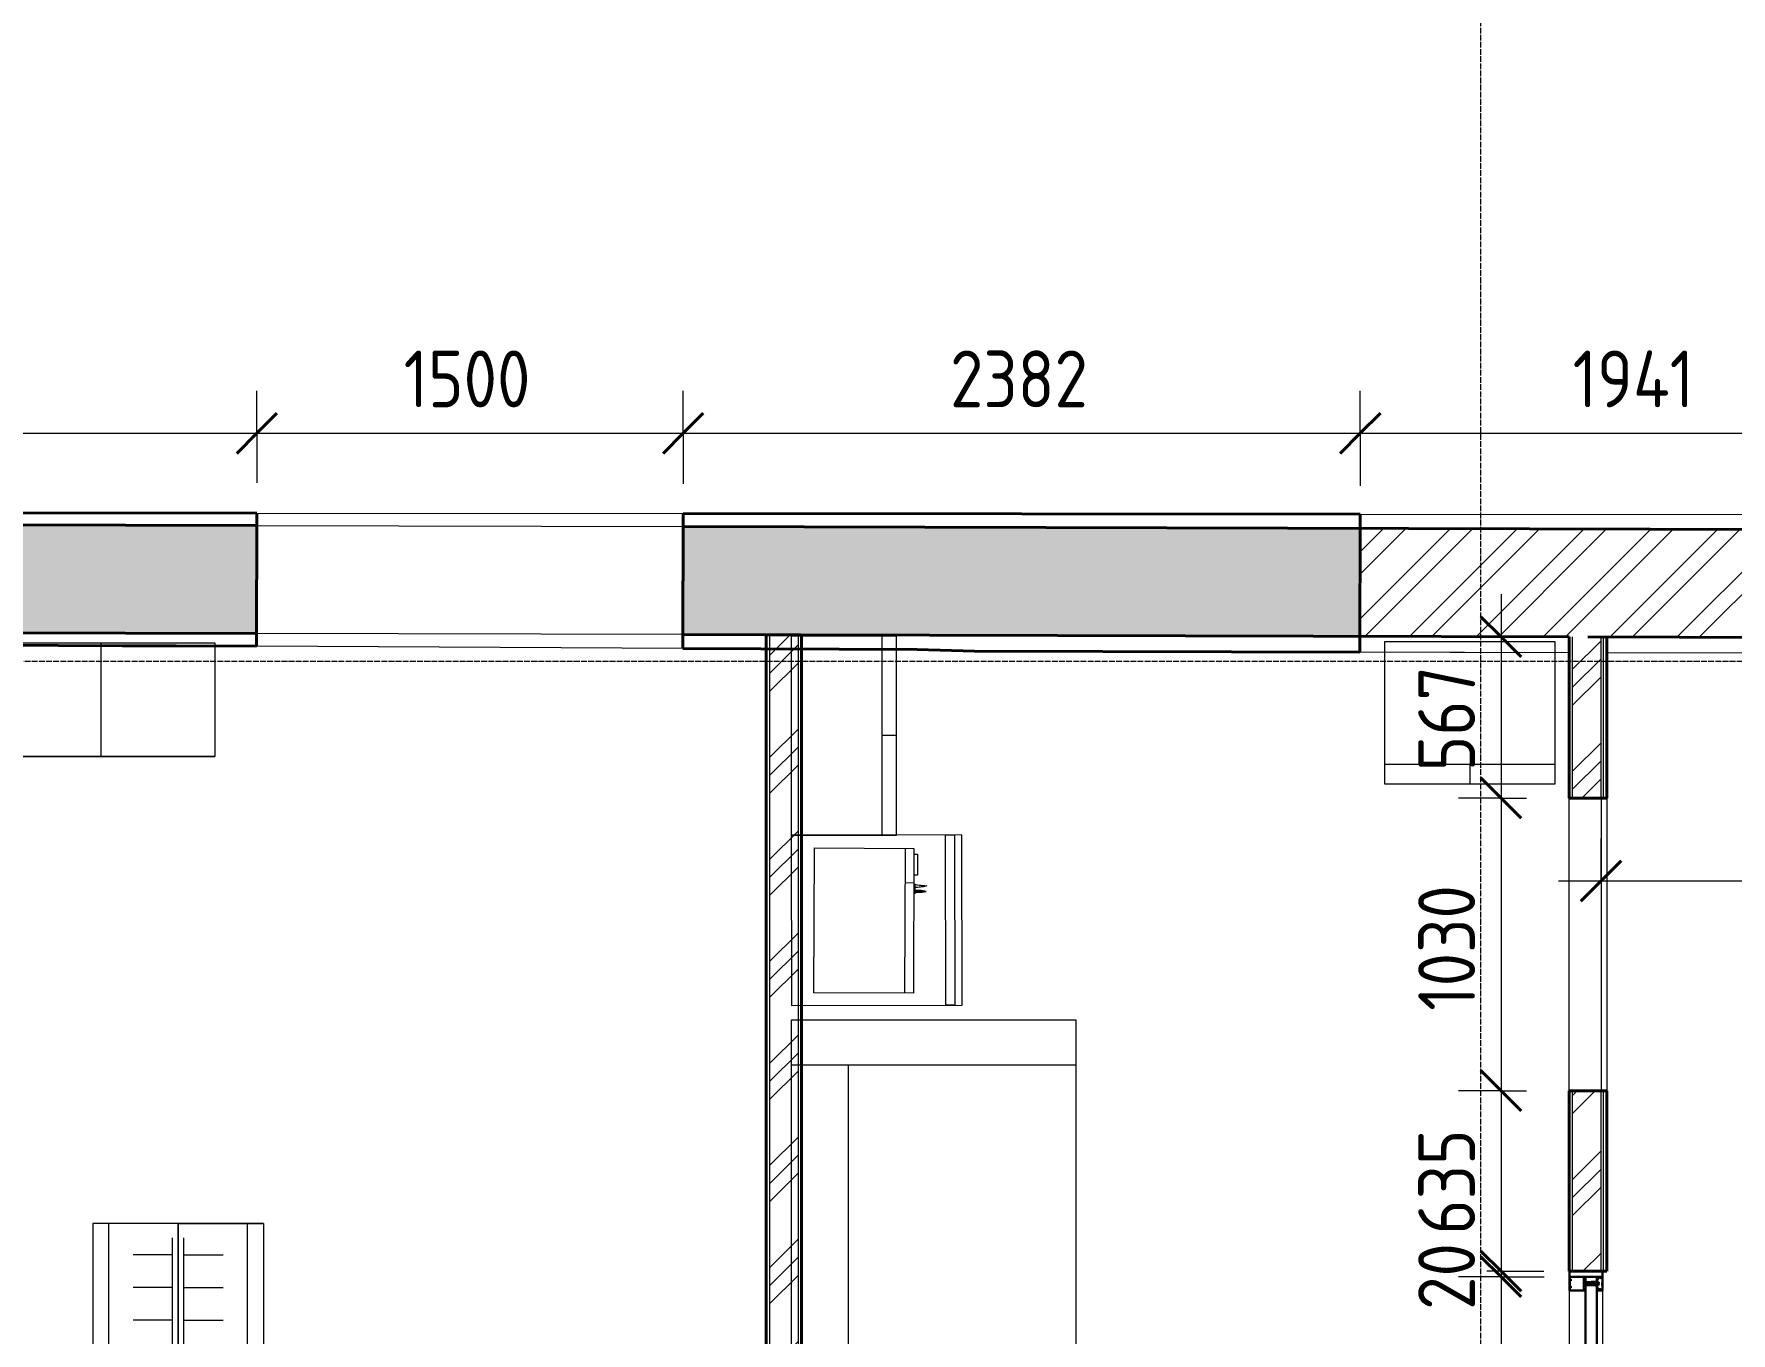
# Model space of a CAD drawing. Header units: millimetres. Extents: x -11886 to 68941, y -8130 to 45506.
# Drawn here: x 13519 to 19490, y 6242 to 10815 of the extents above; entities that cross this region are included whole.
import ezdxf

# ---------------------------------------------------------------- set-up
doc = ezdxf.new("R2010")
doc.units = ezdxf.units.MM
doc.linetypes.add('ADSK_Линия сетки', pattern=[25, 20, -2.5, 0, -2.5])
for name, color, linetype, lineweight in [('Витраж', 7, 'Continuous', 18), ('Оси', 7, 'Continuous', 9), ('Панели витража', 7, 'Continuous', 18), ('Перекрытие', 7, 'Continuous', 18), ('Размеры', 7, 'Continuous', 9), ('Размеры-100', 7, 'Continuous', 9), ('Стены', 7, 'Continuous', 18), ('Стены внутренние', 7, 'Continuous', 18), ('Стены штриховка', 7, 'Continuous', 18), ('Узлы', 7, 'Continuous', 18)]:
    doc.layers.add(name, color=color, linetype=linetype, lineweight=lineweight)
for name, color, linetype, lineweight, true_color in [('Стены разрез', 7, 'Continuous', 40, 0xbb5389), ('ТХ', 5, 'Continuous', 9, 0x0000ff), ('ТХ 1 этаж_dwg', 7, 'Continuous', 9, 0x767676)]:
    doc.layers.add(name, color=color, linetype=linetype, lineweight=lineweight, true_color=true_color)
doc.styles.add('GOST Common_1', font='GOST_Common.ttf', dxfattribs={"width": 0.9, "height": 200})
doc.dimstyles.new('ADSK_Основной_2_мм_Округление_до_1_мм_2', dxfattribs={"dimscale": 304.8, "dimtxt": 201.142999, "dimasz": 0.463911, "dimexe": 0.492126, "dimexo": 0.492126, "dimgap": 0.098425, "dimtad": 1, "dimdec": 0, "dimdsep": 46, "dimtxsty": 'GOST Common_1', "dimblk1": 'OBLIQUE', "dimblk2": 'OBLIQUE', "dimsah": 1, "dimcen": 0.09, "dimdle": 0.492126, "dimazin": 2, "dimtfac": 1, "dimtdec": 4, "dimtix": 1, "dimtmove": 0, "dimatfit": 3, "dimfxl": 1, "dimtvp": 1, "dimtolj": 1, "dimtzin": 0, "dimlwd": 20, "dimlwe": 20, "dimarcsym": 2})
pattern_1 = [(45, (0, 0), (-179.605, 179.605), []), (45, (63.5, 0), (0, 359.2102), []), (45, (-63.5, 0), (0, 359.2102), [])]
pattern_2 = [(45, (0, 0), (-117.8655, 117.8655), []), (45, (78.58, 0), (-117.8655, 117.8655), [])]

# ---------------------------------------------------------------- blocks, each defined once
blk = doc.blocks.new('Существующие стены 1 эт - Существующие стены 1 эт-653793-01 План 1-го этажа кладочный')
at = {"layer": 'Стены', "color": 243, "true_color": 0xbb5389}
for p, q in [((14303.5, 9128.4), (14303.4, 9085)), ((14303.5, 9128.4), (15803.5, 9127.1)), ((15803.3, 9081), (15803.5, 9127.1)), ((18185.8, 9125), (18185.6, 9074.7)), ((18185.8, 9125), (20126.6, 9123.3)), ((14302.3, 8705), (14302.2, 8660.1)), ((15802.2, 8652.1), (14302.2, 8660.1)), ((15802.2, 8652.1), (15802.3, 8701)), ((18184.6, 8694.7), (18184.4, 8639.1)), ((16627.1, 8647.8), (16219.5, 8649.9)), ((16828.5, 8642.9), (16627.1, 8647.8)), ((18920.8, 8637), (16828.5, 8642.9)), ((18920.8, 8637), (18184.4, 8639.1)), ((20126.2, 8633.6), (19052.8, 8636.6))]:
    blk.add_line(p, q, dxfattribs=at)
at = {"layer": 'Стены разрез'}
for p, q in [((10475.2, 9131.7), (14303.5, 9128.4)), ((14302.2, 8660.1), (14303.5, 9128.4)), ((15802.2, 8652.1), (15803.5, 9127.1)), ((18185.8, 9125), (15803.5, 9127.1)), ((18184.4, 8639.1), (18185.8, 9125)), ((10474.8, 8677.6), (13831, 8660.7)), ((13831, 8660.7), (14019.8, 8661.6)), ((14019.8, 8661.6), (14302.2, 8660.1)), ((15802.2, 8652.1), (16627.1, 8647.8)), ((16627.1, 8647.8), (16828.5, 8642.9)), ((16828.5, 8642.9), (18184.4, 8639.1))]:
    blk.add_line(p, q, dxfattribs=at)
blk = doc.blocks.new('Системная панель - ADSK_Cтеклопакет_40мм-1856712-01 План 1-го этажа кладочный')
at = {"layer": 'Панели витража', "lineweight": 30}
for p, q in [((11.90625, 20), (-11.90625, 20)), ((-11.90625, 20), (-11.90625, -20)), ((11.90625, -20), (11.90625, 20)), ((-11.90625, -20), (11.90625, -20))]:
    blk.add_line(p, q, dxfattribs=at)
blk = doc.blocks.new('Прямоугольный импост - Зазор 20х116мм-1856242-01 План 1-го этажа кладочный')
at = {"layer": 'Витраж', "lineweight": 30}
for p, q in [((0, 76), (-20, 76)), ((-20, 76), (-20, -40)), ((0, -40), (0, 76)), ((-20, -40), (0, -40))]:
    blk.add_line(p, q, dxfattribs=at)
blk = doc.blocks.new('Системная панель - ADSK_Cтеклопакет_40мм-1856714-01 План 1-го этажа кладочный')
at = {"layer": 'Панели витража', "lineweight": 30}
for p, q in [((427.8125, 20), (-427.8125, 20)), ((-427.8125, 20), (-427.8125, -20)), ((427.8125, -20), (427.8125, 20)), ((-427.8125, -20), (427.8125, -20))]:
    blk.add_line(p, q, dxfattribs=at)
blk = doc.blocks.new('Прямоугольный импост - 48х116мм простой-1856204-01 План 1-го этажа кладочный')
at = {"layer": 'Витраж'}
for p, q in [((18921.7, 3528.3), (18921.7, 4336.3)), ((19037.7, 4336.3), (19037.7, 3528.3))]:
    blk.add_line(p, q, dxfattribs=at)
blk = doc.blocks.new('Прямоугольный импост - 48х116-1503859-01 План 1-го этажа кладочный')
at = {"layer": 'Узлы'}
for p, q in [((-24, 76.5), (-24, 20.5)), ((24, 76.5), (-24, 76.5)), ((-21.5, 23), (-21.5, 74)), ((-21.5, 74), (-16.6, 74)), ((-15.1, 72.4), (-15.1, 70.9)), ((-15.1, 70.9), (-9.2, 70.9)), ((-9.2, 70.9), (-9.2, 72.4)), ((-7.6, 74), (7.6, 74)), ((9.2, 72.4), (9.2, 70.9)), ((9.2, 70.9), (15.1, 70.9)), ((15.1, 70.9), (15.1, 72.4)), ((16.6, 74), (21.5, 74)), ((21.5, 74), (21.5, 23)), ((24, 20.5), (24, 76.5)), ((-24, 20.5), (-18.1, 20.5)), ((-21, 23), (-21.5, 23)), ((-21, 26.1), (-21, 23)), ((-4.1, 26.8), (-20.2, 26.8)), ((-17.2, 24.3), (-15.8, 24.3)), ((-15, 20.5), (-11.8, 20.5)), ((-11, 21.3), (-11, 23.5)), ((-10.5, 24.3), (-10.5, 22.4)), ((-10.2, 24.3), (-5.9, 24.3)), ((-9.7, 21.7), (-8, 21.7)), ((-8, 21.7), (-8, 2.5)), ((-8, -14.1), (-8, 0)), ((-7.7, 2.2), (-6.7, 2.2)), ((-6.7, 0.3), (-7.7, 0.3)), ((-6.4, 2), (-6.4, 0.6)), ((-5.4, 5.1), (-5.4, 22.8)), ((-3.5, 5.1), (-5.4, 5.1)), ((-5.1, 23.5), (-5.1, 21.3)), ((-4.3, 20.5), (-0.8, 20.5)), ((-2.6, 23.8), (-2.6, 25.3)), ((2.6, 23.8), (-2.6, 23.8)), ((-2.5, -1.3), (-1.1, 4.3)), ((-0.8, 20.5), (0, 21.3)), ((0, 21.3), (0.8, 20.5)), ((0.8, 20.5), (4.3, 20.5)), ((1.1, 4.3), (2.5, -1.3)), ((2.6, 25.3), (2.6, 23.8)), ((5.4, 5.1), (3.5, 5.1)), ((20.2, 26.8), (4.1, 26.8)), ((5.1, 21.3), (5.1, 23.5)), ((5.4, 22.8), (5.4, 5.1)), ((5.9, 24.3), (10.2, 24.3)), ((6.4, 0.6), (6.4, 2)), ((6.7, 2.2), (7.7, 2.2)), ((7.7, 0.3), (6.7, 0.3)), ((8, 2.5), (8, 21.7)), ((8, 21.7), (9.7, 21.7)), ((8, -14.1), (8, 0)), ((10.5, 22.4), (10.5, 24.3)), ((11, 23.5), (11, 21.3)), ((11.8, 20.5), (15, 20.5)), ((15.8, 24.3), (17.2, 24.3)), ((18.1, 20.5), (24, 20.5)), ((21, 23), (21, 26.1)), ((21.5, 23), (21, 23)), ((-24, -20), (-24, -24.7)), ((-24, -27.3), (-24, -39.5)), ((-24, -39.5), (24, -39.5)), ((-21.4, -19.5), (-23.5, -19.5)), ((-23.2, -25.5), (-22.2, -25.5)), ((-22.7, -38.2), (-22.7, -27.8)), ((-22.7, -27.8), (-22, -27.8)), ((-7.4, -38.2), (-22.7, -38.2)), ((-22, -25.7), (-22.5, -25.7)), ((-21.8, -28), (-19.1, -32.6)), ((-18.3, -23.3), (-20.5, -23.3)), ((-18.9, -28.9), (-18.9, -25.5)), ((-18.9, -25.5), (-16, -25.5)), ((-17.4, -31.6), (-18.9, -28.9)), ((-5.7, -19.5), (-17.4, -19.5)), ((-14.5, -24), (-14.5, -22)), ((-14.5, -22), (-8.3, -22)), ((-8.3, -22), (-7.6, -22.7)), ((-6.9, -14.1), (-8, -14.1)), ((-0.4, -22.7), (-7.6, -22.7)), ((0, -38), (-7.4, -38.2)), ((-6.9, -14.1), (-6.6, -14.5)), ((-6.6, -14.5), (-6.2, -14.1)), ((-6.2, -14.1), (-4.3, -14.1)), ((-5.3, -19.1), (-5.7, -19.5)), ((-5, -19.5), (-5.3, -19.1)), ((5, -19.5), (-5, -19.5)), ((-2.4, -0.9), (-4.9, -3.8)), ((-4.9, -3.8), (-4.9, -14.1)), ((-4.9, -3.8), (4.9, -3.8)), ((-4.3, -14.1), (-3.9, -14.5)), ((-3.9, -14.5), (-3.6, -14.1)), ((-3.6, -14.1), (-2.5, -14.1)), ((-2.5, -14.1), (-2.5, -1.1)), ((2.4, -0.9), (-2.4, -0.9)), ((-0.4, -22.7), (0, -22.3)), ((0, -22.3), (0.4, -22.7)), ((15.9, -38.2), (0, -38)), ((7.6, -22.7), (0.4, -22.7)), ((4.9, -3.8), (2.4, -0.9)), ((2.5, -1.3), (2.5, -14.1)), ((2.5, -14.1), (3.6, -14.1)), ((3.6, -14.1), (3.9, -14.5)), ((3.9, -14.5), (4.3, -14.1)), ((4.3, -14.1), (6.2, -14.1)), ((4.9, -3.8), (4.9, -14.1)), ((5.3, -19.1), (5, -19.5)), ((5.7, -19.5), (5.3, -19.1)), ((17.4, -19.5), (5.7, -19.5)), ((6.2, -14.1), (6.6, -14.5)), ((6.6, -14.5), (6.9, -14.1)), ((8, -14.1), (6.9, -14.1)), ((7.6, -22.7), (8.3, -22)), ((8.3, -22), (14.5, -22)), ((14.5, -22), (14.5, -24)), ((22.7, -38.2), (15.9, -38.2)), ((16, -25.5), (18.9, -25.5)), ((17, -22), (17, -21.8)), ((18.9, -28.9), (17.4, -31.6)), ((20.5, -23.3), (18.3, -23.3)), ((18.9, -25.5), (18.9, -28.9)), ((19.1, -32.6), (21.8, -28)), ((23.5, -19.5), (21.4, -19.5)), ((21.8, -21.8), (21.8, -22)), ((22.5, -25.7), (22, -25.7)), ((22, -27.8), (22.7, -27.8)), ((22.2, -25.5), (23.2, -25.5)), ((22.7, -27.8), (22.7, -38.2)), ((24, -24.7), (24, -20)), ((24, -39.5), (24, -27.3))]:
    blk.add_line(p, q, dxfattribs=at)
at = {"layer": 'Узлы', "lineweight": 9}
for p, q in [((0, 28.9), (-2.4, 26.5)), ((-2.4, 26.5), (-2.4, -0.9)), ((2.4, 26.5), (0, 28.9)), ((2.4, -0.9), (2.4, 26.5)), ((-8, -19.5), (-8, -14.1)), ((-6.3, -23.7), (-6.3, -22.7)), ((6.4, -23.7), (-6.3, -23.7)), ((-5.2, -27.2), (-5.2, -23.7)), ((-5.1, -27.3), (5.1, -27.3)), ((3.9, -28.1), (-3.9, -28.1)), ((-2.6, -27.2), (-2.6, -23.7)), ((-2.5, -14.1), (-2.5, -19.5)), ((2.5, -14.1), (2.5, -19.5)), ((2.6, -27.2), (2.6, -23.7)), ((5.2, -27.2), (5.2, -23.7)), ((6.4, -22.7), (6.4, -23.7)), ((8, -14.1), (8, -19.5))]:
    blk.add_line(p, q, dxfattribs=at)
at = {"layer": 'Узлы'}
for centre, radius, start, end in [((-16.6, 72.4), 1.52, 0, 90), ((-7.6, 72.4), 1.52, 90, 180), ((7.6, 72.4), 1.52, 0, 90), ((16.6, 72.4), 1.52, 90, 180), ((-20.2, 26.1), 0.762, 90, 180), ((-17.2, 23), 1.27, 90, 180), ((-16.2, 22.8), 2.29, 180, 225.18969), ((-18.1, 20.9), 0.381, 270, 45.18969), ((-15.8, 23), 1.27, 0, 90), ((-15, 20.9), 0.381, 134.81031, 270), ((-16.9, 22.8), 2.29, 314.81031, 0), ((-11.8, 21.3), 0.762, 270, 0), ((-10.2, 23.5), 0.762, 90, 180), ((-9.7, 22.4), 0.762, 180, 270), ((-7.7, 2.5), 0.254, 180, 270), ((-7.7, 0), 0.254, 90, 180), ((-6.9, 22.8), 1.52, 360, 90), ((-6.7, 2), 0.254, 360, 90), ((-6.7, 0.6), 0.254, 270, 360), ((-5.9, 23.5), 0.762, 0, 90), ((-4.3, 21.3), 0.762, 180, 270), ((-4.1, 25.3), 1.52, 360, 90), ((0, 4), 3.63, 17.50636, 162.49364), ((0, 4), 1.09, 15, 165), ((4.1, 25.3), 1.52, 90, 180), ((4.3, 21.3), 0.762, 270, 0), ((5.9, 23.5), 0.762, 90, 180), ((6.9, 22.8), 1.52, 90, 180), ((6.7, 2), 0.254, 90, 180), ((6.7, 0.6), 0.254, 180, 270), ((7.7, 2.5), 0.254, 270, 0), ((7.7, 0), 0.254, 0, 90), ((9.7, 22.4), 0.762, 270, 0), ((10.2, 23.5), 0.762, 0, 90), ((11.8, 21.3), 0.762, 180, 270), ((15.8, 23), 1.27, 90, 180), ((16.9, 22.8), 2.29, 180, 225.18969), ((15, 20.9), 0.381, 270, 45.18969), ((17.2, 23), 1.27, 0, 90), ((18.1, 20.9), 0.381, 134.81031, 270), ((16.2, 22.8), 2.29, 314.81031, 0), ((20.2, 26.1), 0.762, 0, 90), ((-23.5, -20), 0.508, 90, 180), ((-23.2, -24.7), 0.762, 180, 270), ((-22.5, -27.3), 1.52, 90, 180), ((-22.2, -26.8), 1.27, 288.66292, 90), ((-22, -26.8), 1.02, 270, 90), ((-19.5, -21.8), 2.29, 134.81031, 180), ((-20.5, -22), 1.27, 180, 270), ((-21.4, -19.9), 0.381, 314.81031, 90), ((-18.3, -32.1), 1.02, 210, 30), ((-18.3, -22), 1.27, 270, 0), ((-17.4, -19.9), 0.381, 90, 225.18969), ((-19.3, -21.8), 2.29, 0, 45.18969), ((-16, -24), 1.52, 270, 0), ((16, -24), 1.52, 180, 270), ((19.3, -21.8), 2.29, 134.81031, 180), ((18.3, -22), 1.27, 180, 270), ((18.3, -32.1), 1.02, 150, 330), ((17.4, -19.9), 0.381, 314.81031, 90), ((20.5, -22), 1.27, 270, 0), ((21.4, -19.9), 0.381, 90, 225.18969), ((22.2, -26.8), 1.27, 90, 251.33708), ((22, -26.8), 1.02, 90, 270), ((19.5, -21.8), 2.29, 0, 45.18969), ((22.5, -27.3), 1.52, 360, 90), ((23.2, -24.7), 0.762, 270, 0), ((23.5, -20), 0.508, 0, 90)]:
    blk.add_arc(centre, radius, start, end, dxfattribs=at)
at = {"layer": 'Узлы', "lineweight": 9}
for centre, radius, start, end in [((-3.9, -26.7), 1.38, 200.94158, 339.07318), ((0, -23.9), 4.19, 234.28733, 305.71267), ((3.9, -26.7), 1.38, 200.94158, 339.07318)]:
    blk.add_arc(centre, radius, start, end, dxfattribs=at)
blk = doc.blocks.new('Прямоугольный импост - 48х116мм-1856706-01 План 1-го этажа кладочный')
at = {"layer": 'Витраж', "lineweight": 30}
for p, q in [((-24, 20), (-24, 76)), ((-24, 76), (24, 76)), ((24, 76), (24, 20)), ((-0.1875, 20), (-24, 20)), ((-0.1875, -20), (-0.1875, 20)), ((24, 20), (0.1875, 20)), ((0.1875, 20), (0.1875, -20)), ((-24, -40), (-24, -20)), ((-24, -20), (-0.1875, -20)), ((24, -40), (-24, -40)), ((0.1875, -20), (24, -20)), ((24, -20), (24, -40))]:
    blk.add_line(p, q, dxfattribs=at)
blk = doc.blocks.new('ТХ 1 этаж_dwg_A$C12d4e0ed-2118360-01 План 1-го этажа кладочный')
at = {"layer": 'ТХ', "color": 253, "true_color": 0xa0a0a0}
for p, q in [((56, -1485), (56, 0)), ((544, -1485), (544, 0)), ((280, -1435), (280, -50)), ((320, -1435), (320, -50)), ((280, -110), (141.4, -110)), ((320, -110), (458.6, -110)), ((280, -225), (141.4, -225)), ((320, -225), (458.6, -225)), ((280, -340), (141.4, -340)), ((320, -340), (458.6, -340)), ((280, -455), (141.4, -455)), ((320, -455), (458.6, -455)), ((280, -570), (141.4, -570)), ((320, -570), (458.6, -570)), ((280, -685), (141.4, -685)), ((320, -685), (458.6, -685)), ((280, -800), (141.4, -800)), ((320, -800), (458.6, -800)), ((280, -915), (141.4, -915)), ((320, -915), (458.6, -915)), ((280, -1030), (141.4, -1030)), ((320, -1030), (458.6, -1030)), ((280, -1145), (141.4, -1145)), ((320, -1145), (458.6, -1145)), ((280, -1260), (141.4, -1260)), ((320, -1260), (458.6, -1260)), ((280, -1375), (141.4, -1375)), ((320, -1375), (458.6, -1375))]:
    blk.add_line(p, q, dxfattribs=at)
at = {"layer": 'ТХ', "color": 253, "true_color": 0xa0a0a0, "flags": 128}
blk.add_lwpolyline([(0, -1485), (300, -1485), (300, 0), (300, -1485), (300, 0), (0, 0)], close=True, dxfattribs=at)
blk.add_lwpolyline([(600, 0), (300, 0), (600, 0), (600, -1485), (300, -1485), (300, 0), (0, 0)], dxfattribs=at)
blk = doc.blocks.new('ТХ 1 этаж_dwg_A$C5ab76661-2118363-01 План 1-го этажа кладочный')
at = {"layer": 'ТХ', "color": 253, "true_color": 0xa0a0a0}
blk.add_line((0, -200), (400, -200), dxfattribs=at)
at = {"layer": 'ТХ', "color": 253, "true_color": 0xa0a0a0, "flags": 128}
for points in [[(400, -1000), (400, 200), (400, -1000), (0, -1000), (0, 0)], [(400, -600), (0, -600), (0, -1000), (0, 200), (400, 200)]]:
    blk.add_lwpolyline(points, dxfattribs=at)
blk = doc.blocks.new('ТХ 1 этаж_dwg_Тумба охраны-2118424-01 План 1-го этажа кладочный')
at = {"layer": 'ТХ', "color": 253, "true_color": 0xa0a0a0}
for p, q in [((27268.3, 1861.4), (27968.3, 1861.4)), ((27618.3, 1811.4), (27618.3, 1861.4))]:
    blk.add_line(p, q, dxfattribs=at)
at = {"layer": 'ТХ', "color": 253, "true_color": 0xa0a0a0, "flags": 128}
blk.add_lwpolyline([(27268.3, 1811.4), (27968.3, 1811.4), (27968.3, 2181.4), (27268.3, 2181.4)], close=True, dxfattribs=at)
blk = doc.blocks.new('ТХ 1 этаж_dwg_Диван охраны-2118425-01 План 1-го этажа кладочный')
at = {"layer": 'ТХ', "color": 253, "true_color": 0xa0a0a0}
for p, q in [((27534.5, 2032.1), (27534.5, 1032.1)), ((29314.5, 2032.1), (29314.5, 1032.1)), ((29314.5, 1232.1), (27534.5, 1232.1))]:
    blk.add_line(p, q, dxfattribs=at)
at = {"layer": 'ТХ', "color": 253, "true_color": 0xa0a0a0, "flags": 128}
blk.add_lwpolyline([(29474.5, 1032.1), (27374.5, 1032.1), (27374.5, 2032.1), (29474.5, 2032.1)], close=True, dxfattribs=at)
blk = doc.blocks.new('ТХ 1 этаж_dwg_A$C8826416e-2118370-01 План 1-го этажа кладочный')
at = {"layer": 'ТХ', "color": 253, "true_color": 0xa0a0a0, "flags": 128}
for points in [[(957.4, 677.9), (957.4, 77.9), (1557.4, 77.9), (1557.4, 677.9)], [(1500.2, 676.9), (1532.2, 676.9), (1532.2, 77.9), (1500.2, 77.9)]]:
    blk.add_lwpolyline(points, close=True, dxfattribs=at)
blk = doc.blocks.new('ТХ 1 этаж_dwg_A$Cce544188-2118376-01 План 1-го этажа кладочный')
at = {"layer": 'ТХ', "color": 253, "true_color": 0xa0a0a0}
for p, q in [((320.1, -1.8), (321.7, 507.9)), ((321.5, 387.4), (350.9, 387.3))]:
    blk.add_line(p, q, dxfattribs=at)
at = {"layer": 'ТХ', "color": 253, "true_color": 0xa0a0a0, "flags": 128}
for points in [[(0, 0), (1.6, 509.7), (351.4, 507.8), (349.8, -1.9)], [(354.8, 381.7), (364, 379.8), (390, 377.9), (397.4, 376), (384.2, 372.4), (354.5, 370.6), (375, 372.4), (384.2, 374.2), (378.7, 376.1), (356.6, 379.9)], [(376.9, 359.4), (354.5, 359.5), (378.7, 357.5), (387.9, 357.5), (376.9, 355.7), (354.5, 353.9), (354.5, 363.2), (354.5, 370.6), (354.8, 379.9), (354.8, 381.7), (354.5, 376.2), (354.5, 370.6), (354.5, 361.3), (354.5, 353.9), (354.5, 350.2), (354.5, 348.4), (354.5, 350.2), (354.5, 353.9), (380.5, 353.8), (395.3, 355.7), (389.7, 357.5)], [(354.5, 359.5), (354.5, 370.6)]]:
    blk.add_lwpolyline(points, close=True, dxfattribs=at)
blk.add_lwpolyline([(351.4, 487.4), (364.3, 487.3), (364, 413.2), (351.1, 413.2)], dxfattribs=at)
blk = doc.blocks.new('ТХ 1 этаж_dwg_Шкаф двустворчатый-2118403-01 План 1-го этажа кладочный')
at = {"layer": 'ТХ', "color": 253, "true_color": 0xa0a0a0}
for p, q in [((296418.3, 35213.1), (297018.3, 35213.1)), ((296718.3, 35213.1), (296718.3, 35143.1))]:
    blk.add_line(p, q, dxfattribs=at)
at = {"layer": 'ТХ', "color": 253, "true_color": 0xa0a0a0, "flags": 128}
blk.add_lwpolyline([(296418.3, 35143.1), (297018.3, 35143.1), (297018.3, 35643.1), (296418.3, 35643.1)], close=True, dxfattribs=at)
blk = doc.blocks.new('ТХ 1 этаж_dwg-2084881-01 План 1-го этажа кладочный')
for name, p, rotation in [('ТХ 1 этаж_dwg_A$C5ab76661-2118363-01 План 1-го этажа кладочный', (131956.1, -62200.8), 270), ('ТХ 1 этаж_dwg_Тумба охраны-2118424-01 План 1-го этажа кладочный', (136366.1, -90146.1), 90), ('ТХ 1 этаж_dwg_A$C8826416e-2118370-01 План 1-го этажа кладочный', (133228.8, -63557.8), 0.1295989183374819), ('ТХ 1 этаж_dwg_Диван охраны-2118425-01 План 1-го этажа кладочный', (133153.9, -36153.3), 270)]:
    blk.add_blockref(name, p, dxfattribs=dict(rotation=rotation))
for name, p in [('ТХ 1 этаж_dwg_Шкаф двустворчатый-2118403-01 План 1-го этажа кладочный', (-160146.2, -97840.9)), ('ТХ 1 этаж_dwg_A$Cce544188-2118376-01 План 1-го этажа кладочный', (134264.6, -63432.6)), ('ТХ 1 этаж_dwg_A$C12d4e0ed-2118360-01 План 1-го этажа кладочный', (131727.9, -64245))]:
    blk.add_blockref(name, p)
blk = doc.blocks.new('DIMBLOCK361-01 План 1-го этажа кладочный')
at = {"layer": 'Размеры-100', "lineweight": 20, "transparency": 16777216}
for p, q in [((10709.9, 9409.2), (10709.9, 9559.2)), ((14303.4, 9409.2), (14303.4, 9559.2)), ((10559.9, 9409.2), (14303.4, 9409.2)), ((10709.9, 9409.2), (10709.9, 9359.2)), ((14303.4, 9409.2), (14303.4, 9235))]:
    blk.add_line(p, q, dxfattribs=at)
at = {"layer": 'Размеры-100', "lineweight": 40, "transparency": 16777216}
for p, q in [((10709.9, 9409.2), (10780.6, 9479.9)), ((14303.4, 9409.2), (14374.1, 9479.9)), ((10709.9, 9409.2), (10639.2, 9338.5)), ((14303.4, 9409.2), (14232.7, 9338.5))]:
    blk.add_line(p, q, dxfattribs=at)
at = {"layer": 'Размеры-100', "color": 0, "lineweight": 20, "transparency": 16777216, "insert": (12254.3, 9700.6), "char_height": 200, "width": 605.475, "attachment_point": 1, "line_spacing_factor": 1.022761, "style": 'GOST Common_1'}
blk.add_mtext('3593', dxfattribs=at)
blk = doc.blocks.new('_Oblique')
at = {"color": 0, "linetype": 'ByBlock', "lineweight": -2}
blk.add_line((-0.5, -0.5), (0.5, 0.5), dxfattribs=at)
blk = doc.blocks.new('DIMBLOCK362-01 План 1-го этажа кладочный')
at = {"layer": 'Размеры-100', "lineweight": 20, "transparency": 16777216}
for p, q in [((14303.4, 9409.2), (14303.4, 9559.2)), ((15803.3, 9409.2), (15803.3, 9559.2)), ((14303.4, 9409.2), (15803.3, 9409.2)), ((14303.4, 9409.2), (14303.4, 9235)), ((15803.3, 9409.2), (15803.3, 9231))]:
    blk.add_line(p, q, dxfattribs=at)
at = {"layer": 'Размеры-100', "lineweight": 40, "transparency": 16777216}
for p, q in [((14303.4, 9409.2), (14374.1, 9479.9)), ((15803.3, 9409.2), (15874, 9479.9)), ((14303.4, 9409.2), (14232.7, 9338.5)), ((15803.3, 9409.2), (15732.6, 9338.5))]:
    blk.add_line(p, q, dxfattribs=at)
at = {"layer": 'Размеры-100', "color": 0, "lineweight": 20, "transparency": 16777216, "insert": (14819.8, 9700.6), "char_height": 200, "width": 560.473, "attachment_point": 1, "line_spacing_factor": 1.022761, "style": 'GOST Common_1'}
blk.add_mtext('1500', dxfattribs=at)
blk = doc.blocks.new('DIMBLOCK363-01 План 1-го этажа кладочный')
at = {"layer": 'Размеры-100', "lineweight": 20, "transparency": 16777216}
for p, q in [((15803.3, 9409.2), (15803.3, 9559.2)), ((18185.6, 9409.2), (18185.6, 9559.2)), ((15803.3, 9409.2), (18185.6, 9409.2)), ((15803.3, 9409.2), (15803.3, 9231)), ((18185.6, 9409.2), (18185.6, 9224.7))]:
    blk.add_line(p, q, dxfattribs=at)
at = {"layer": 'Размеры-100', "lineweight": 40, "transparency": 16777216}
for p, q in [((15803.3, 9409.2), (15874, 9479.9)), ((18185.6, 9409.2), (18256.3, 9479.9)), ((15803.3, 9409.2), (15732.6, 9338.5)), ((18185.6, 9409.2), (18114.9, 9338.5))]:
    blk.add_line(p, q, dxfattribs=at)
at = {"layer": 'Размеры-100', "color": 0, "lineweight": 20, "transparency": 16777216, "insert": (16742.2, 9700.6), "char_height": 200, "width": 605.475, "attachment_point": 1, "line_spacing_factor": 1.022761, "style": 'GOST Common_1'}
blk.add_mtext('2382', dxfattribs=at)
blk = doc.blocks.new('DIMBLOCK364-01 План 1-го этажа кладочный')
at = {"layer": 'Размеры-100', "lineweight": 20, "transparency": 16777216}
for p, q in [((18185.6, 9409.2), (18185.6, 9559.2)), ((20126.8, 9409.2), (20126.8, 9559.2)), ((18185.6, 9409.2), (20126.8, 9409.2)), ((18185.6, 9409.2), (18185.6, 9224.7)), ((20126.8, 9409.2), (20126.8, 9219.6))]:
    blk.add_line(p, q, dxfattribs=at)
at = {"layer": 'Размеры-100', "lineweight": 40, "transparency": 16777216}
for p, q in [((18185.6, 9409.2), (18256.3, 9479.9)), ((20126.8, 9409.2), (20197.5, 9479.9)), ((18185.6, 9409.2), (18114.9, 9338.5)), ((20126.8, 9409.2), (20056.1, 9338.5))]:
    blk.add_line(p, q, dxfattribs=at)
at = {"layer": 'Размеры-100', "color": 0, "lineweight": 20, "transparency": 16777216, "insert": (18932.9, 9700.6), "char_height": 200, "width": 535.927, "attachment_point": 1, "line_spacing_factor": 1.022761, "style": 'GOST Common_1'}
blk.add_mtext('1941', dxfattribs=at)
blk = doc.blocks.new('DIMBLOCK413-01 План 1-го этажа кладочный')
at = {"layer": 'Размеры-100', "lineweight": 20, "transparency": 16777216}
for p, q in [((18681, 8842.7), (18681, 8125.3)), ((18681, 8692.7), (18531, 8692.7)), ((18681, 8692.7), (18782.8, 8692.7)), ((18681, 8125.3), (18531, 8125.3)), ((18681, 8125.3), (18770.8, 8125.3))]:
    blk.add_line(p, q, dxfattribs=at)
at = {"layer": 'Размеры-100', "lineweight": 40, "transparency": 16777216}
for p, q in [((18681, 8692.7), (18610.3, 8763.4)), ((18681, 8692.7), (18751.7, 8622)), ((18681, 8125.3), (18610.3, 8196)), ((18681, 8125.3), (18751.7, 8054.6))]:
    blk.add_line(p, q, dxfattribs=at)
at = {"layer": 'Размеры-100', "color": 0, "lineweight": 20, "transparency": 16777216, "insert": (18389.6, 8219.8), "char_height": 200, "width": 454.106, "attachment_point": 1, "rotation": 90, "line_spacing_factor": 1.022761, "style": 'GOST Common_1'}
blk.add_mtext('567', dxfattribs=at)
blk = doc.blocks.new('DIMBLOCK414-01 План 1-го этажа кладочный')
at = {"layer": 'Размеры-100', "lineweight": 40, "transparency": 16777216}
for p, q in [((18681, 8125.3), (18610.3, 8196)), ((18681, 8125.3), (18751.7, 8054.6)), ((18681, 7095.3), (18610.3, 7166)), ((18681, 7095.3), (18751.7, 7024.6))]:
    blk.add_line(p, q, dxfattribs=at)
at = {"layer": 'Размеры-100', "lineweight": 20, "transparency": 16777216}
for p, q in [((18681, 8125.3), (18531, 8125.3)), ((18681, 8125.3), (18681, 7095.3)), ((18681, 8125.3), (18770.8, 8125.3)), ((18681, 7095.3), (18531, 7095.3)), ((18681, 7095.3), (18770.8, 7095.3))]:
    blk.add_line(p, q, dxfattribs=at)
at = {"layer": 'Размеры-100', "color": 0, "lineweight": 20, "transparency": 16777216, "insert": (18389.6, 7376.7), "char_height": 200, "width": 560.473, "attachment_point": 1, "rotation": 90, "line_spacing_factor": 1.022761, "style": 'GOST Common_1'}
blk.add_mtext('1030', dxfattribs=at)
blk = doc.blocks.new('DIMBLOCK415-01 План 1-го этажа кладочный')
at = {"layer": 'Размеры-100', "lineweight": 40, "transparency": 16777216}
for p, q in [((18681, 7095.3), (18610.3, 7166)), ((18681, 7095.3), (18751.7, 7024.6)), ((18681, 6460.3), (18610.3, 6531)), ((18681, 6460.3), (18751.7, 6389.6))]:
    blk.add_line(p, q, dxfattribs=at)
at = {"layer": 'Размеры-100', "lineweight": 20, "transparency": 16777216}
for p, q in [((18681, 7095.3), (18531, 7095.3)), ((18681, 7095.3), (18681, 6460.3)), ((18681, 7095.3), (18770.8, 7095.3)), ((18681, 6460.3), (18631, 6460.3)), ((18681, 6460.3), (18831, 6460.3))]:
    blk.add_line(p, q, dxfattribs=at)
at = {"layer": 'Размеры-100', "color": 0, "lineweight": 20, "transparency": 16777216, "insert": (18389.6, 6588.6), "char_height": 200, "width": 454.106, "attachment_point": 1, "rotation": 90, "line_spacing_factor": 1.022761, "style": 'GOST Common_1'}
blk.add_mtext('635', dxfattribs=at)
blk = doc.blocks.new('DIMBLOCK416-01 План 1-го этажа кладочный')
at = {"layer": 'Размеры-100', "lineweight": 40, "transparency": 16777216}
for p, q in [((18681, 6460.3), (18610.3, 6531)), ((18681, 6440.3), (18610.3, 6511)), ((18681, 6460.3), (18751.7, 6389.6)), ((18681, 6440.3), (18751.7, 6369.6))]:
    blk.add_line(p, q, dxfattribs=at)
at = {"layer": 'Размеры-100', "lineweight": 20, "transparency": 16777216}
for p, q in [((18681, 6460.3), (18631, 6460.3)), ((18681, 6460.3), (18681, 6440.3)), ((18681, 6460.3), (18831, 6460.3)), ((18681, 6440.3), (18531, 6440.3)), ((18681, 6440.3), (18832.2, 6440.3))]:
    blk.add_line(p, q, dxfattribs=at)
at = {"layer": 'Размеры-100', "color": 0, "lineweight": 20, "transparency": 16777216, "insert": (18389.6, 6324.1), "char_height": 200, "width": 302.737, "attachment_point": 1, "rotation": 90, "line_spacing_factor": 1.022761, "style": 'GOST Common_1'}
blk.add_mtext('20', dxfattribs=at)
blk = doc.blocks.new('DIMBLOCK417-01 План 1-го этажа кладочный')
at = {"layer": 'Размеры-100', "lineweight": 40, "transparency": 16777216}
for p, q in [((18681, 6440.3), (18610.3, 6511)), ((18681, 6440.3), (18751.7, 6369.6)), ((18681, 3480.3), (18610.3, 3551)), ((18681, 3480.3), (18751.7, 3409.6))]:
    blk.add_line(p, q, dxfattribs=at)
at = {"layer": 'Размеры-100', "lineweight": 20, "transparency": 16777216}
for p, q in [((18681, 6440.3), (18531, 6440.3)), ((18681, 6440.3), (18681, 3480.3)), ((18681, 6440.3), (18832.2, 6440.3)), ((18681, 3480.3), (18531, 3480.3)), ((18681, 3480.3), (18832.2, 3480.3))]:
    blk.add_line(p, q, dxfattribs=at)
at = {"layer": 'Размеры-100', "color": 0, "lineweight": 20, "transparency": 16777216, "insert": (18389.6, 4708), "char_height": 200, "width": 605.475, "attachment_point": 1, "rotation": 90, "line_spacing_factor": 1.022761, "style": 'GOST Common_1'}
blk.add_mtext('2960', dxfattribs=at)
blk = doc.blocks.new('DIMBLOCK421-01 План 1-го этажа кладочный')
at = {"layer": 'Размеры-100', "lineweight": 20, "transparency": 16777216}
for p, q in [((24610.3, 7833.4), (24610.3, 8238.4)), ((19032.8, 7833.4), (19032.8, 7983.4)), ((18882.8, 7833.4), (24610.3, 7833.4)), ((19032.8, 7833.4), (19032.8, 7783.4)), ((24610.3, 7833.4), (24610.3, 7683.4))]:
    blk.add_line(p, q, dxfattribs=at)
at = {"layer": 'Размеры-100', "lineweight": 40, "transparency": 16777216}
for p, q in [((19032.8, 7833.4), (19103.5, 7904.1)), ((24610.3, 7833.4), (24681, 7904.1)), ((19032.8, 7833.4), (18962.1, 7762.7)), ((24610.3, 7833.4), (24539.6, 7762.7))]:
    blk.add_line(p, q, dxfattribs=at)
at = {"layer": 'Размеры-100', "color": 0, "lineweight": 20, "transparency": 16777216, "insert": (21569.3, 8124.8), "char_height": 200, "width": 605.475, "attachment_point": 1, "line_spacing_factor": 1.022761, "style": 'GOST Common_1'}
blk.add_mtext('5578', dxfattribs=at)

msp = doc.modelspace()

# ---------------------------------------------------------------- hatches: boundary and pattern name
at = {"layer": 'Стены внутренние', "true_color": 0xc0c0c0}
h = msp.add_hatch(color=9, dxfattribs=at)
h.paths.add_polyline_path([(18184.6, 8694.7), (18184.6, 9074.7), (15803.3, 9081), (15803.5, 8701), (17379.6, 8696.8)])
h.paths.add_polyline_path([(14302.3, 8705), (14303.4, 9085), (10496.8, 9095), (10495.8, 8715), (13876.8, 8706.1)])
h.paths.add_polyline_path([(8995.8, 8719), (8995.8, 9099), (8133, 9101.3), (8134.5, 8721.3), (8854.4, 8719.4)])
at = {"layer": 'Стены внутренние', "lineweight": 9}
h = msp.add_hatch(dxfattribs=at)
h.set_pattern_fill('FP_1', color=256, style=0, pattern_type=2)
h.set_pattern_definition(pattern_2)
h.paths.add_polyline_path([(18986.3, 8692.6), (18986.3, 9072.6), (18185.6, 9074.7), (18185.8, 8694.7), (18882.8, 8692.8)])
h = msp.add_hatch(dxfattribs=at)
h.set_pattern_fill('FP_1', color=256, style=0, pattern_type=2)
h.set_pattern_definition(pattern_2)
h.paths.add_polyline_path([(20125.8, 8689.6), (20125.8, 9069.6), (18987.3, 9072.6), (18986.3, 8692.6), (19032.8, 8692.5)])
h = msp.add_hatch(dxfattribs=at)
h.set_pattern_fill('FP_3', color=256, style=0, pattern_type=2)
h.set_pattern_definition(pattern_1)
h.paths.add_polyline_path([(16207.5, 2696.5), (16207.5, 2935.2), (16199.1, 2935.2), (16199.1, 5135.2), (16207.5, 5135.2), (16207.5, 8699.9), (16107.5, 8700.2), (16107.5, 2696.5)])
h = msp.add_hatch(dxfattribs=at)
h.set_pattern_fill('FP_3', color=256, style=0, pattern_type=2)
h.set_pattern_definition(pattern_1)
h.paths.add_polyline_path([(18932.8, 6460.3), (19032.8, 6460.3), (19032.8, 7095.3), (18932.8, 7095.3)])
h.paths.add_polyline_path([(19032.8, 8125.3), (19032.8, 8692.5), (18932.8, 8692.5), (18932.8, 8125.3)])

# ---------------------------------------------------------------- linework, layer by layer
at = {"layer": 'Оси', "linetype": 'ADSK_Линия сетки'}
for p, q in [((18609.9, -7330.4), (18609.9, 44534.8)), ((-11086.2, 8606.8), (57141.7, 8606.8))]:
    msp.add_line(p, q, dxfattribs=at)
at = {"layer": 'Перекрытие', "color": 7, "true_color": 0xffffff}
msp.add_line((19032.8, 8125.3), (19032.8, 7095.3), dxfattribs=at)
at = {"layer": 'Стены внутренние', "lineweight": 40}
for p, q in [((14303.4, 9085), (10496.8, 9095)), ((14302.3, 8705), (14303.4, 9085)), ((15803.3, 9081), (15802.3, 8701)), ((22033.4, 9064.5), (15803.3, 9081)), ((10495.8, 8715), (14302.3, 8705)), ((15802.3, 8701), (16095.5, 8700.2)), ((16095.5, 8700.2), (16095.5, 2696.5)), ((16217.5, 8699.9), (16097.5, 8700.2)), ((16219.5, 8699.9), (18920.8, 8692.7)), ((16219.5, 2696.5), (16219.5, 8699.9)), ((18920.8, 8692.7), (18920.8, 8125.3)), ((18986.3, 8692.6), (20125.8, 8689.6)), ((19052.8, 8125.3), (19052.8, 8692.4)), ((18920.8, 8125.3), (19052.8, 8125.3)), ((18920.8, 7095.3), (18920.8, 6460.3)), ((19052.8, 7095.3), (18920.8, 7095.3)), ((19052.8, 6460.3), (19052.8, 7095.3)), ((18920.8, 6460.3), (19052.8, 6460.3))]:
    msp.add_line(p, q, dxfattribs=at)
at = {"layer": 'Стены внутренние'}
for p, q in [((14303.4, 9085), (15803.3, 9081)), ((18184.6, 8694.7), (18185.6, 9074.7)), ((15802.3, 8701), (14302.3, 8705)), ((18920.8, 7095.3), (18920.8, 8125.3)), ((19052.8, 8125.3), (19052.8, 7095.3))]:
    msp.add_line(p, q, dxfattribs=at)
at = {"layer": 'Стены штриховка'}
for p, q in [((16097.5, 8700.2), (16095.5, 8700.2)), ((16097.5, 8700.2), (16097.5, 2696.5)), ((16107.5, 8700.2), (16107.5, 2696.5)), ((16207.5, 8699.9), (16207.5, 2696.5)), ((16219.5, 8699.9), (16217.5, 8699.9)), ((16217.5, 8699.9), (16217.5, 2696.5)), ((18922.8, 8125.3), (18922.8, 8692.7)), ((18932.8, 8125.3), (18932.8, 8692.7)), ((19032.8, 8125.3), (19032.8, 8692.5)), ((19041.8, 8125.3), (19041.8, 8692.4)), ((18922.8, 6460.3), (18922.8, 7095.3)), ((18932.8, 6460.3), (18932.8, 7095.3)), ((19032.8, 6460.3), (19032.8, 7095.3)), ((19041.8, 6460.3), (19041.8, 7095.3))]:
    msp.add_line(p, q, dxfattribs=at)

# ---------------------------------------------------------------- block references
at = {"layer": 'Витраж', "rotation": 89.99999999999993}
msp.add_blockref('Прямоугольный импост - Зазор 20х116мм-1856242-01 План 1-го этажа кладочный', (18997.7, 6460.3), dxfattribs=at)
at = {"layer": 'Витраж', "lineweight": 9, "extrusion": (0, 0, -1), "rotation": 270.0000000000001}
msp.add_blockref('Прямоугольный импост - 48х116-1503859-01 План 1-го этажа кладочный', (-18998.2, 6416.3), dxfattribs=at)
at = {"layer": 'Витраж', "extrusion": (0, 0, -1), "rotation": 270.0000000000001}
msp.add_blockref('Прямоугольный импост - 48х116мм-1856706-01 План 1-го этажа кладочный', (-18997.7, 6416.3), dxfattribs=at)
at = {"layer": 'Витраж'}
msp.add_blockref('Прямоугольный импост - 48х116мм простой-1856204-01 План 1-го этажа кладочный', (0, 2056), dxfattribs=at)
at = {"layer": 'Панели витража', "rotation": 269.9999999999999}
for name, p in [('Системная панель - ADSK_Cтеклопакет_40мм-1856712-01 План 1-го этажа кладочный', (18997.7, 6428.4)), ('Системная панель - ADSK_Cтеклопакет_40мм-1856714-01 План 1-го этажа кладочный', (18997.7, 5988.3))]:
    msp.add_blockref(name, p, dxfattribs=at)
at = {"layer": 'Стены разрез'}
msp.add_blockref('Существующие стены 1 эт - Существующие стены 1 эт-653793-01 План 1-го этажа кладочный', (0, 0), dxfattribs=at)
at = {"layer": 'ТХ 1 этаж_dwg', "color": 253, "true_color": 0xa0a0a0}
msp.add_blockref('ТХ 1 этаж_dwg-2084881-01 План 1-го этажа кладочный', (-118001.2, 70872.8), dxfattribs=at)

# ---------------------------------------------------------------- dimensions: what is measured, and where the dimension line sits
at = {"layer": 'Размеры', "lineweight": 20}
for base, p1, p2, override, picture, middle in [((14303.3502, 9409.2012), (10709.9104, 9509.1861), (14303.3502, 9084.9542), {"dimpost": '<>', "dimfxl": 3618.395066}, 'DIMBLOCK361-01 План 1-го этажа кладочный', (12506.6303, 9539.2012)), ((15803.3, 9409.2), (14303.4, 9085), (15803.3, 9081), {"dimpost": '<>', "dimfxl": 1500}, 'DIMBLOCK362-01 План 1-го этажа кладочный', (15053.3, 9539.2)), ((18185.6, 9409.2), (15803.3, 9081), (18185.6, 9074.7), {"dimpost": '<>', "dimfxl": 2382.296812}, 'DIMBLOCK363-01 План 1-го этажа кладочный', (16994.5, 9539.2)), ((20126.8, 9409.2), (18185.6, 9074.7), (20126.8, 9069.6), {"dimpost": '<>', "dimfxl": 1941.141792}, 'DIMBLOCK364-01 План 1-го этажа кладочный', (19156.2, 9539.2)), ((24610.3449999, 7833.4474516), (19032.8449999, 7933.4323505), (24610.3449999, 8388.4306122), {"dimpost": '<>', "dimfxl": 5596.028026}, 'DIMBLOCK421-01 План 1-го этажа кладочный', (21821.5949999, 7963.4474516))]:
    dim = msp.add_linear_dim(base=base, p1=p1, p2=p2, dimstyle='ADSK_Основной_2_мм_Округление_до_1_мм_2', override=override, dxfattribs=at)
    dim.commit()
    dim.dimension.update_dxf_attribs({"geometry": picture, "text_midpoint": middle})
for base, p1, p2, override, picture, middle in [((18681, 8125.3), (18932.8, 8692.7), (18920.8, 8125.3), {"dimpost": '<>', "dimfxl": 567.564277}, 'DIMBLOCK413-01 План 1-го этажа кладочный', (18551, 8409)), ((18681, 7095.3), (18920.8, 8125.3), (18920.8, 7095.3), {"dimpost": '<>', "dimfxl": 1030}, 'DIMBLOCK414-01 План 1-го этажа кладочный', (18551, 7610.3)), ((18681, 6460.3), (18920.8, 7095.3), (18781, 6460.3), {"dimpost": '<>', "dimfxl": 650.222378}, 'DIMBLOCK415-01 План 1-го этажа кладочный', (18551, 6777.8)), ((18681, 6440.3), (18781, 6460.3), (18982.2, 6440.3), {"dimpost": '<>', "dimfxl": 202.233421}, 'DIMBLOCK416-01 План 1-го этажа кладочный', (18551, 6450.3)), ((18681, 3480.3), (18982.2, 6440.3), (18982.2, 3480.3), {"dimpost": '<>', "dimfxl": 2960}, 'DIMBLOCK417-01 План 1-го этажа кладочный', (18551, 4960.3))]:
    dim = msp.add_linear_dim(base=base, p1=p1, p2=p2, angle=90, dimstyle='ADSK_Основной_2_мм_Округление_до_1_мм_2', override=override, dxfattribs=at)
    dim.commit()
    dim.dimension.update_dxf_attribs({"geometry": picture, "text_midpoint": middle})

doc.saveas('drawing.dxf')
